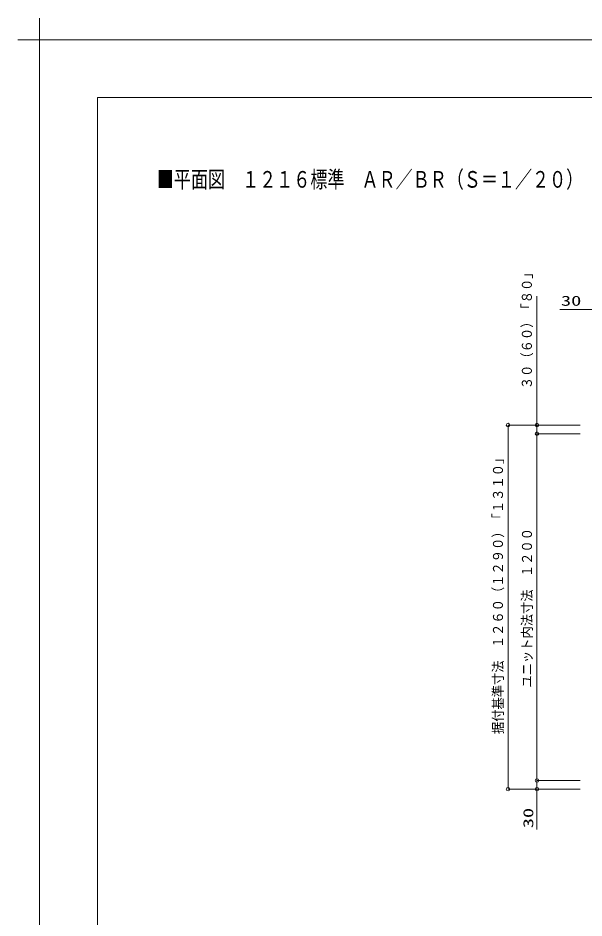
# Model space of a CAD drawing. Units: millimetres on the paper. Extents: x -305 to 305, y -152 to 152.
# Drawn here: x -304.8 to -206.8, y -3.5 to 152.3 of the extents above; entities that cross this region are included whole.
import ezdxf
from ezdxf.enums import TextEntityAlignment as Align

# ---------------------------------------------------------------- set-up
doc = ezdxf.new("R2010")
doc.units = ezdxf.units.MM
for name, color, linetype, lineweight in [('0-0_0', 7, 'Continuous', 9), ('0-2_1図面枠', 7, 'Continuous', 9), ('0-3_図面枠', 3, 'Continuous', 9), ('0-4_DEFPOINTS', 7, 'Continuous', 9)]:
    doc.layers.add(name, color=color, linetype=linetype, lineweight=lineweight)
doc.styles.add('ＭＳ ゴシック', font='')
doc.styles.get('ＭＳ ゴシック').set_extended_font_data('MS Gothic')

# ---------------------------------------------------------------- blocks, each defined once
blk = doc.blocks.new('_ORIGIN')
at = {"layer": '0-0_0'}
blk.add_line((0, 0), (-1, 0), dxfattribs=at)
blk.add_circle((0, 0), 0.5, dxfattribs=at)
blk = doc.blocks.new('グループ-6')
at = {"layer": '0-2_1図面枠'}
for p, q in [((-4200, 2895), (-4200, 3045)), ((-4275, 2970), (-4125, 2970))]:
    blk.add_line(p, q, dxfattribs=at)

msp = doc.modelspace()

# ---------------------------------------------------------------- linework, layer by layer
at = {"layer": '0-0_0'}
for p, q in [((-214.932, 82.424), (-214.932, 83.024)), ((-207.474, 81.823), (-219.932, 81.823)), ((-219.932, 81.223), (-219.932, 19.423)), ((-214.932, 81.824), (-214.932, 80.324)), ((-207.474, 80.323), (-214.932, 80.323)), ((-214.932, 79.724), (-214.932, 79.124)), ((-214.932, 79.723), (-214.932, 20.923)), ((-214.933, 20.923), (-214.933, 21.523)), ((-214.933, 20.323), (-214.933, 18.823)), ((-207.474, 20.323), (-214.932, 20.323)), ((-207.474, 18.823), (-219.932, 18.823)), ((-214.933, 18.223), (-214.933, 17.623))]:
    msp.add_line(p, q, dxfattribs=at)
for points in [[(-207.474, 81.824), (-214.932, 81.824), (-214.932, 104.114)], [(-204.934, 84.363), (-204.934, 101.823), (-210.971, 101.823)], [(-207.474, 18.823), (-214.933, 18.823), (-214.933, 11.863)]]:
    msp.add_lwpolyline(points, dxfattribs=at)
at = {"layer": '0-3_図面枠'}
msp.add_lwpolyline([(-291.017, -138.498), (108.983, -138.498), (108.983, 138.502), (-291.017, 138.502)], close=True, dxfattribs=at)
at = {"layer": '0-4_DEFPOINTS'}
for p in [(118.983, 148.502), (-301.017, -148.498)]:
    msp.add_line(p, (-301.017, 148.502), dxfattribs=at)

# ---------------------------------------------------------------- block references
at = {"layer": '0-0_0', "xscale": 0.6, "yscale": 0.6}
for p, rotation in [((-219.932, 81.823), 90), ((-214.932, 81.824), 270), ((-214.932, 80.324), 90), ((-214.932, 80.323), 90), ((-214.933, 20.323), 270), ((-214.932, 20.323), 270), ((-219.932, 18.823), 270), ((-214.933, 18.823), 90)]:
    msp.add_blockref('_ORIGIN', p, dxfattribs=dict(at, rotation=rotation))
at = {"layer": '0-2_1図面枠', "xscale": 0.05, "yscale": 0.05}
msp.add_blockref('グループ-6', (-91.017, 0.002), dxfattribs=at)

# ---------------------------------------------------------------- texts
at = {"layer": '0-0_0', "style": 'ＭＳ ゴシック'}
for s, height, width, p in [('■平面図\u3000１２１６標準\u3000ＡＲ／ＢＲ（Ｓ＝１／２０）', 2.886, 0.75, (-280.735, 122.023)), ('30', 1.73, 1.5, (-210.778, 101.94))]:
    msp.add_text(s, height=height, dxfattribs=dict(at, width=width)).set_placement(p, align=Align.BOTTOM_LEFT)
for s, width, p in [('３０（６０）「８０」', 0.9, (-215.294, 88.025)), ('据付基準寸法\u3000１２６０（１２９０）「１３１０」', 0.9, (-220.295, 28.349)), ('ユニット内法寸法\u3000１２００', 0.9, (-215.274, 36.388)), ('30', 1.5, (-215.05, 12.056))]:
    msp.add_text(s, height=1.73, rotation=90, dxfattribs=dict(at, width=width)).set_placement(p, align=Align.BOTTOM_LEFT)

doc.saveas('drawing.dxf')
